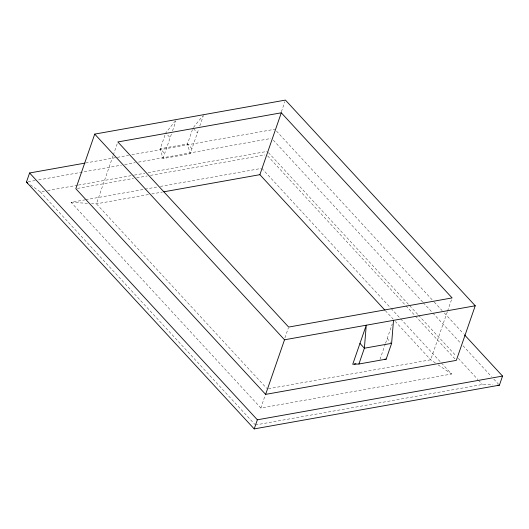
<?xml version="1.0" encoding="UTF-8"?>
<svg xmlns="http://www.w3.org/2000/svg" width="529" height="529" viewBox="0 0 529 529"><rect width="100%" height="100%" fill="white"/><g stroke="black" fill="none" stroke-linecap="round" stroke-linejoin="round"><path stroke-width="0.4" stroke-dasharray="2.65 1.98" d="M441.523 363.099L451.601 374.023L260.896 408.031L265.208 395.057M113.021 155.876L96.417 203.83L266.676 388.339M113.285 155.103L117.306 143.504M164.949 135.179L160.261 148.728L162.932 158.594L190.176 153.734L198.712 129.076M162.932 158.594L171.469 133.93M172.52 130.901L175.932 121.042M192.45 129.572L187.504 143.868L190.176 153.734M199.764 126.041L203.44 115.428M281.382 111.791L284.893 101.654M284.906 337.905L288.391 327.848M379.974 359.422L385.324 343.962M385.595 343.189L392.187 324.145M447.296 311.846L430.692 359.793L267.231 388.947M447.567 311.072L451.852 298.693M175.436 120.804L165.729 132.924L170.159 137.725M193.482 127.429L202.68 115.944M85.619 162.992L116.473 157.49M117.286 157.351L128.653 155.321M131.9 154.739L274.796 129.255M28.077 181.797L35.383 180.495M38.63 179.913L121.445 165.141M124.692 164.565L135.245 162.681M138.492 162.105L270.828 138.499M30.404 184.879L40.283 191.868L44.337 191.148M47.577 190.572L77.578 185.216M78.391 185.077L133.526 175.244M134.34 175.099L144.88 173.214M148.12 172.639L267.31 151.38M77.446 188.403L133.44 178.418M136.687 177.843L147.241 175.959M150.481 175.383L264.91 154.977M260.896 408.031L71.098 202.343L84.891 199.883M85.705 199.737L144.133 189.316M144.946 189.177L157.12 187.002M160.366 186.426L260.989 168.48M148.464 194.546L96.417 203.83L91.517 203.539M151.717 193.964L162.291 192.08M255.388 424.985L482.415 384.49L492.929 384.92M71.098 202.343L87.43 203.301M435.413 363.006L430.692 359.793L395.408 321.559M438.111 364.845L451.601 374.023M276.475 131.08L433.72 301.49M434.276 302.092L442.112 310.583M444.353 313.009L463.378 333.634M273.321 140.178L422.737 302.099M423.293 302.707L432.246 312.408M432.808 313.016L460.785 343.334M463.027 345.761L491.567 376.688M493.802 379.114L498.278 383.968M268.434 152.597L409.036 304.969M409.591 305.577L417.996 314.682M418.558 315.291L456.091 355.964M458.332 358.391L477.932 379.637M478.494 380.245L482.415 384.49M267.648 155.896L405.379 305.16M405.941 305.762L414.895 315.476M415.457 316.077L455.767 359.766M261.802 168.334L390.574 307.885M391.136 308.493L400.089 318.2M400.651 318.808L440.961 362.491M385.33 310.635L393.173 319.132M193.528 128.666L197.403 132.865M387.202 338.553L391.076 342.752M191.928 148.669L187.504 143.868L160.261 148.728L164.684 153.529M40.283 191.868L254.826 424.377"/><path stroke-width="0.79" d="M358.913 364.012L364.382 348.208L366.26 325.216L352.731 364.283L358.913 364.012L386.157 359.151L391.625 343.354L393.503 320.356M464.495 334.844L502.55 376.079L499.402 385.178L254.204 428.907L26.45 182.082L29.598 172.983L84.812 163.137M94.731 134.102L75.826 188.694L265.624 394.383L456.329 360.375L475.234 305.775L285.435 100.093L94.731 134.102L284.523 339.79L475.234 305.775M163.917 191.789L259.878 174.676L281.302 112.803L452.116 297.926L288.655 327.074L117.841 141.957L281.302 112.803M265.624 394.383L284.523 339.79M254.204 428.907L257.358 419.808L502.55 376.079M391.625 343.354L364.382 348.208L359.958 343.414M354.331 363.998L355.931 363.714M384.609 359.224L386.157 359.151M497.782 385.112L499.402 385.178M26.45 182.082L27.766 183.014M259.878 174.676L384.768 310.027M29.598 172.983L257.358 419.808"/></g></svg>
